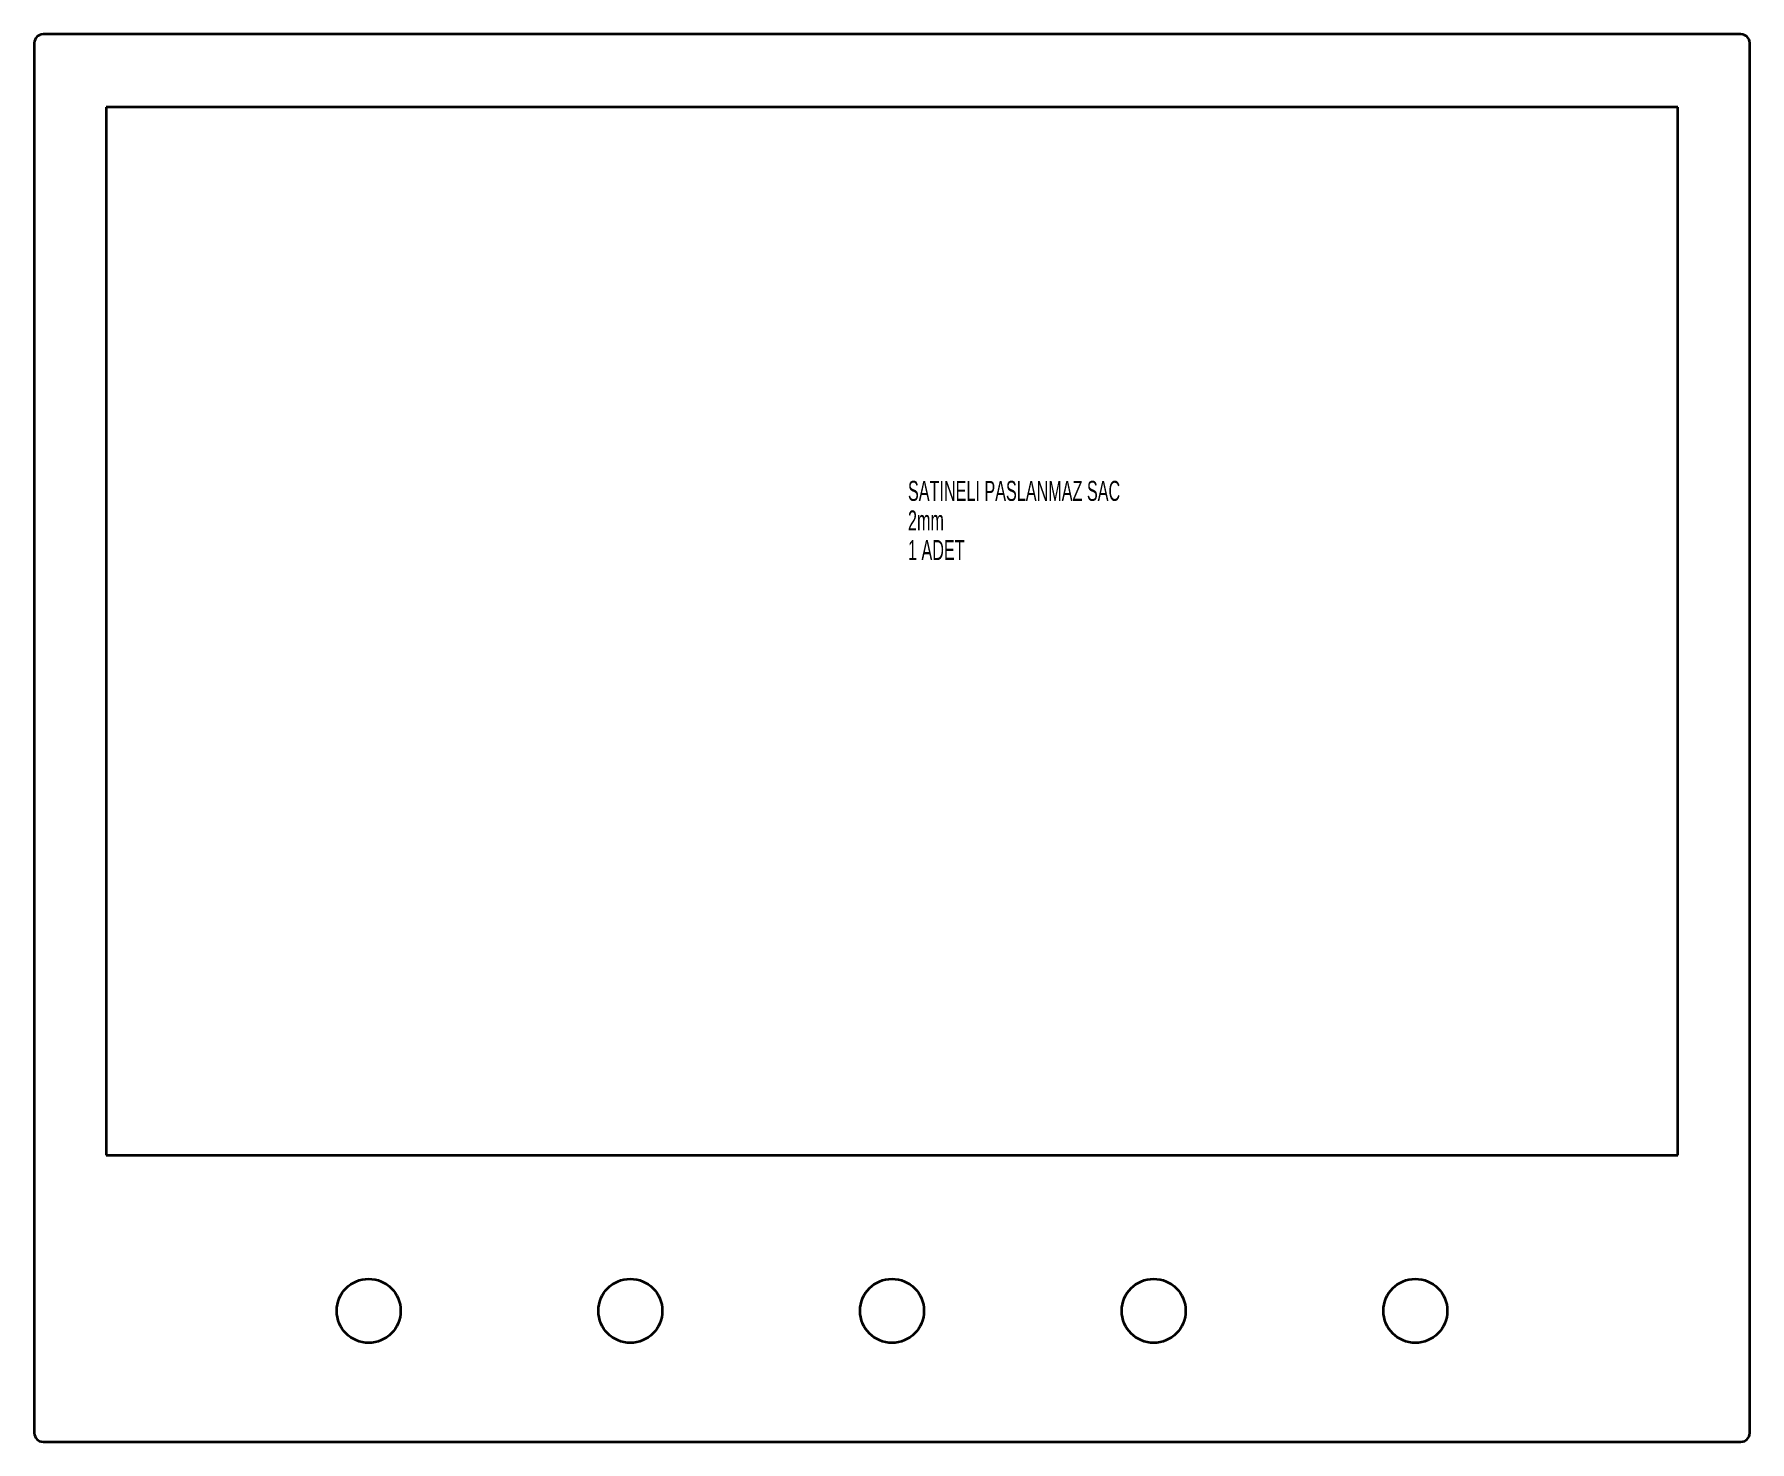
# Model space of a CAD drawing. Header units: millimetres. Extents: x -662 to -72, y -140 to 344.
import ezdxf

# ---------------------------------------------------------------- set-up
doc = ezdxf.new("R2010")
doc.units = ezdxf.units.MM
doc.styles.add('SLDTEXTSTYLE0', font='TXT', dxfattribs={"width": 0.605})

msp = doc.modelspace()

# ---------------------------------------------------------------- linework, layer by layer
at = {"color": 7, "linetype": 'Continuous', "lineweight": 35}
for p, q in [((-75.39, 344.39), (-659.39, 344.39)), ((-662.39, 341.39), (-662.39, -136.61)), ((-72.39, -136.61), (-72.39, 341.39)), ((-97.14, 319.39), (-637.64, 319.39)), ((-637.64, 319.39), (-637.64, -41.11)), ((-97.14, -41.11), (-97.14, 319.39)), ((-637.64, -41.11), (-97.14, -41.11)), ((-659.39, -139.61), (-75.39, -139.61))]:
    msp.add_line(p, q, dxfattribs=at)
for centre in [(-547.39, -94.61), (-457.39, -94.61), (-367.39, -94.61), (-277.39, -94.61), (-187.39, -94.61)]:
    msp.add_circle(centre, 11, dxfattribs=at)
for centre, start, end in [((-659.39, 341.39), 90, 180), ((-75.39, 341.39), 0, 90), ((-659.39, -136.61), 180, 270), ((-75.39, -136.61), 270, 0)]:
    msp.add_arc(centre, 3, start, end, dxfattribs=at)

# ---------------------------------------------------------------- texts
at = {"color": 7, "linetype": 'Continuous', "lineweight": 0, "attachment_point": 1, "style": 'SLDTEXTSTYLE0'}
for s, insert, char_height in [('SATINELI PASLANMAZ SAC', (-361.9, 190.82), 6.8792), ('2mm', (-361.9, 180.65), 6.879), ('1 ADET', (-361.9, 170.48), 6.879)]:
    msp.add_mtext(s, dxfattribs=dict(at, insert=insert, char_height=char_height))

doc.saveas('drawing.dxf')
